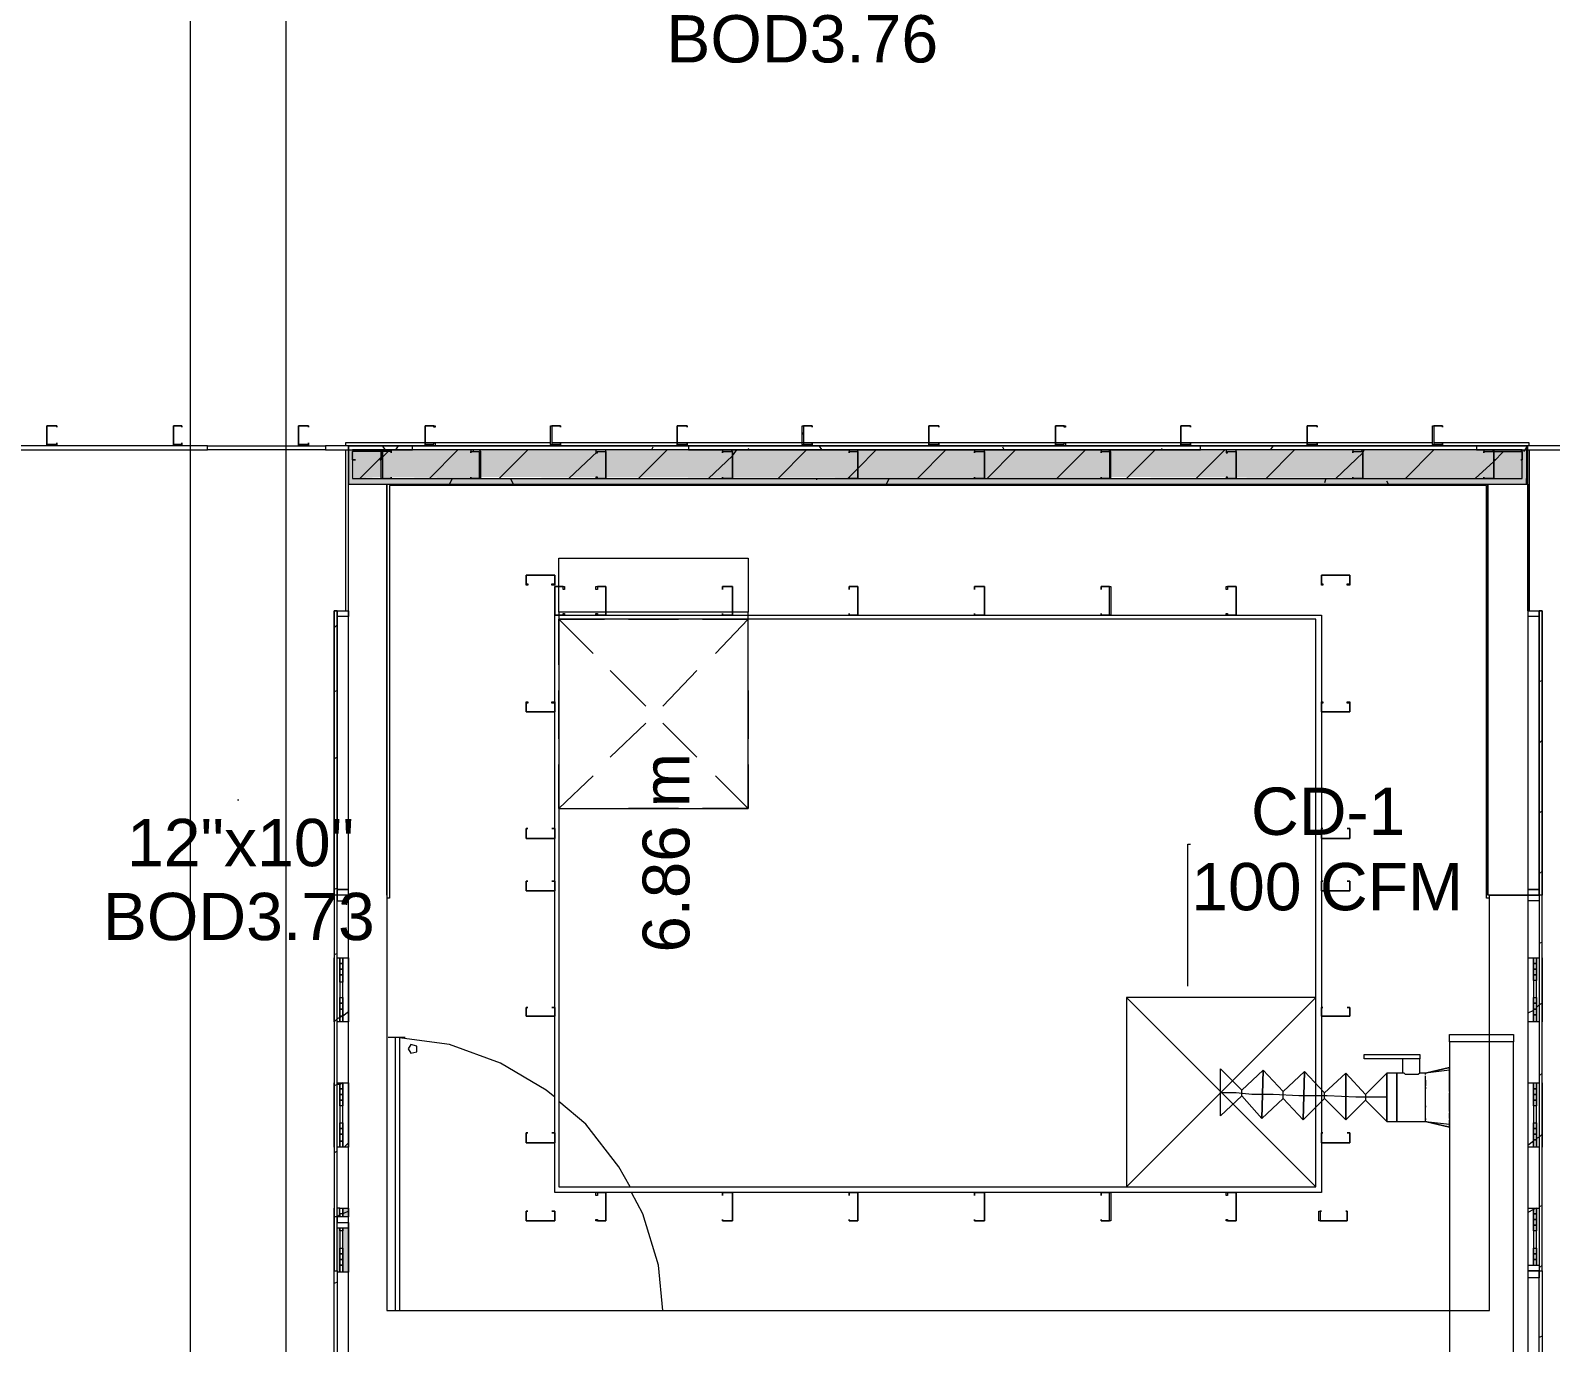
# Model space of a CAD drawing. Header units: metres. Extents: x 39 to 278, y -7 to 151.
# Drawn here: x 95.277 to 100.175, y 20.484 to 24.712 of the extents above; entities that cross this region are included whole.
import ezdxf

# ---------------------------------------------------------------- set-up
doc = ezdxf.new("R2010")
doc.units = ezdxf.units.M
doc.layers.add('HVAC - Ductos', color=5, linetype='Continuous', lineweight=50)
doc.layers.add('PDF_Geometry', color=7, linetype='Continuous', true_color=0xaaaaaa)
doc.layers.add('PDF_Solid Fills', color=7, linetype='Continuous', true_color=0xffffff)
doc.layers.add('PDF_Text', color=7, linetype='Continuous')
doc.styles.add('PDF Helvetica', font='')
doc.styles.get('PDF Helvetica').set_extended_font_data('Helvetica')

msp = doc.modelspace()

# ---------------------------------------------------------------- hatches: boundary and pattern name
at = {"layer": 'PDF_Solid Fills', "lineweight": 0, "transparency": 33554559}
for points in [[(100.083, 23.3603), (100.083, 23.2686), (96.3155, 23.2686), (96.3155, 23.3603), (96.3018, 23.3603), (96.3018, 23.2503), (100.0968, 23.2503), (100.0968, 23.3603)], [(100.083, 23.2686), (100.083, 23.3603), (96.3155, 23.3603), (96.3201, 23.3557), (96.3201, 23.2686), (96.4072, 23.2732), (96.4118, 23.2732), (96.7234, 23.2686), (96.7234, 23.2732), (96.728, 23.2732), (98.7538, 23.2686), (98.7538, 23.2732), (98.7584, 23.2732)]]:
    msp.add_hatch(color=256, dxfattribs=at).paths.add_polyline_path(points)
h = msp.add_hatch(color=256, dxfattribs=at)
h.paths.add_polyline_path([(96.2742, 20.8898), (96.2742, 20.9174), (96.2651, 20.9174), (96.2651, 20.8898)])
h.paths.add_polyline_path([(96.2742, 20.8532), (96.2651, 20.8532), (96.2651, 20.7111), (96.2742, 20.7111)])
h = msp.add_hatch(color=256, dxfattribs=at)
h.paths.add_polyline_path([(96.2834, 20.8898), (96.3017, 20.8898), (96.3017, 20.9174), (96.2834, 20.9174)])
h.paths.add_polyline_path([(96.3017, 20.8532), (96.2834, 20.8532), (96.2834, 20.7111), (96.3017, 20.7111)])

# ---------------------------------------------------------------- linework, layer by layer
at = {"layer": 'HVAC - Ductos', "lineweight": 0}
for points in [[(96.1, 25.6703), (96.1, 17.6219), (95.793, 17.6219), (95.793, 25.6703)], [(96.9801, 22.8378), (96.9801, 23.0119), (97.5896, 23.0119), (97.5896, 22.8378)], [(98.8088, 20.9861), (99.4184, 20.9861), (99.4184, 21.5957), (98.8088, 21.5957)], [(100.0556, 19.8448), (100.0556, 21.4536), (99.8493, 21.4536), (99.8493, 19.8448), (100.0556, 19.8448), (100.106, 19.7256), (99.7989, 19.7256), (100.106, 19.7256), (100.106, 17.3744), (99.7989, 17.3744), (99.7989, 18.589), (99.7989, 18.5982), (99.7989, 18.621), (99.7989, 18.644), (99.7989, 18.6669), (99.7989, 18.676), (99.7989, 19.7256), (99.8493, 19.8448)], [(100.0556, 21.4536), (99.8493, 21.4536), (99.8493, 21.4765), (100.0556, 21.4765)], [(99.5743, 21.3986), (99.5743, 21.4123), (99.753, 21.4123), (99.753, 21.3986)], [(99.6476, 21.3528), (99.6476, 21.3482), (99.6476, 21.3436), (99.6476, 21.3298), (99.6476, 21.3115), (99.6476, 21.2932), (99.6476, 21.2748), (99.6476, 21.2565), (99.6476, 21.2382), (99.6476, 21.2198), (99.6476, 21.2107), (99.6476, 21.2015), (99.6476, 21.197), (99.6476, 21.2015), (99.6476, 21.2107), (99.6476, 21.2198), (99.6476, 21.2382), (99.6476, 21.2565), (99.6476, 21.2748), (99.6476, 21.2932), (99.6476, 21.3115), (99.6476, 21.3298), (99.6476, 21.3436), (99.6476, 21.3482)], [(99.7714, 21.3298), (99.7714, 21.3115)], [(99.7714, 21.307), (99.7714, 21.3024)], [(99.7714, 21.2473), (99.7714, 21.2427)], [(99.7714, 21.2061), (99.7714, 21.2015)]]:
    msp.add_lwpolyline(points, close=True, dxfattribs=at)
for points in [[(96.9801, 22.8149), (96.9801, 22.2053), (97.5896, 22.2053), (97.5896, 22.8378), (96.9801, 22.8378), (96.9801, 22.2053), (97.5896, 22.2053), (97.5896, 22.8149)], [(97.0901, 22.7049), (96.9801, 22.8149), (97.1268, 22.8149)], [(97.2046, 22.8149), (97.3651, 22.8149)], [(97.443, 22.8149), (97.5896, 22.8149)], [(97.2597, 22.5353), (97.1451, 22.6499)], [(97.4247, 22.3703), (97.3146, 22.4803)], [(97.5896, 22.2053), (97.4842, 22.3107)], [(95.9442, 22.2328), (95.9488, 22.2328)], [(99.006, 21.6324), (99.006, 22.0907), (99.0151, 22.0907)], [(98.8088, 21.5957), (99.4184, 20.9861)], [(99.4184, 21.5957), (98.8088, 20.9861)], [(99.1801, 21.2794), (99.1114, 21.2152), (99.1114, 21.3665), (99.1801, 21.2978), (99.2488, 21.3619), (99.2443, 21.2061), (99.1801, 21.2794), (99.1801, 21.2978)], [(99.313, 21.2702), (99.2443, 21.2061), (99.2488, 21.3619), (99.313, 21.2932), (99.3818, 21.3574), (99.3772, 21.2015), (99.313, 21.2702), (99.313, 21.2932)], [(99.446, 21.2702), (99.3772, 21.2015), (99.3818, 21.3574), (99.446, 21.2886), (99.5147, 21.3528), (99.5147, 21.2015), (99.446, 21.2702), (99.446, 21.2886)], [(99.5788, 21.2657), (99.5147, 21.2015), (99.5147, 21.3528), (99.5788, 21.284), (99.5788, 21.2657), (99.6476, 21.197), (99.6797, 21.197), (99.6797, 21.2015), (99.6797, 21.2107), (99.6797, 21.2198), (99.6797, 21.2382), (99.6797, 21.2565), (99.6797, 21.2748), (99.6797, 21.2932), (99.6797, 21.3115), (99.6797, 21.3298), (99.6797, 21.3436), (99.6797, 21.3482), (99.6797, 21.3528), (99.6476, 21.3528), (99.6476, 21.197), (99.6476, 21.3528), (99.5788, 21.284)], [(99.698, 21.3986), (99.698, 21.3528), (99.6797, 21.3528), (99.6797, 21.3482), (99.6797, 21.3436), (99.6797, 21.3298), (99.6797, 21.3115), (99.6797, 21.2932), (99.6797, 21.2748), (99.6797, 21.2565), (99.6797, 21.2382), (99.6797, 21.2198), (99.6797, 21.2107), (99.6797, 21.2015), (99.6797, 21.197), (99.7714, 21.197), (99.7714, 21.2015), (99.7714, 21.2061), (99.7714, 21.2107), (99.7714, 21.2198), (99.7714, 21.2382), (99.7714, 21.2565), (99.7714, 21.2748), (99.7714, 21.2932), (99.7714, 21.3115), (99.7714, 21.3298), (99.7714, 21.3436)], [(99.753, 21.3528), (99.7484, 21.3482), (99.7393, 21.3482), (99.7302, 21.3482), (99.721, 21.3482), (99.7118, 21.3482), (99.7072, 21.3482), (99.7026, 21.3528), (99.698, 21.3528)], [(99.7714, 21.3482), (99.7714, 21.3528), (99.753, 21.3528), (99.753, 21.3986), (99.7484, 21.3986), (99.7438, 21.3986), (99.7393, 21.3986), (99.7347, 21.3986), (99.7256, 21.3986), (99.721, 21.3986), (99.7118, 21.3986), (99.7072, 21.3986), (99.7026, 21.3986)], [(99.8493, 21.3711), (99.7714, 21.3528), (99.8493, 21.3711)], [(99.8493, 21.3619), (99.7714, 21.3528)], [(99.8493, 21.2932), (99.8493, 21.2978), (99.8493, 21.307), (99.8493, 21.3207), (99.8493, 21.3252), (99.8493, 21.3298), (99.8493, 21.3482), (99.8493, 21.3619), (99.8493, 21.3665), (99.8493, 21.3711), (99.8493, 21.3665)], [(99.8493, 21.3161), (99.8493, 21.3115)], [(99.6476, 21.2748), (99.5468, 21.2748), (99.4552, 21.2794), (99.3634, 21.2794), (99.281, 21.284), (99.2122, 21.284), (99.1618, 21.2886), (99.1251, 21.2886), (99.1114, 21.2886)], [(99.8493, 21.229), (99.8493, 21.2336), (99.8493, 21.2427), (99.8493, 21.2565), (99.8493, 21.2611), (99.8493, 21.2657), (99.8493, 21.2886)], [(99.8493, 21.2061), (99.8493, 21.2198), (99.8493, 21.2244)], [(99.8493, 21.1832), (99.8493, 21.1786), (99.7714, 21.197), (99.8493, 21.1786), (99.8493, 21.1832), (99.8493, 21.1878), (99.8493, 21.1924), (99.8493, 21.2015)], [(99.7714, 21.197), (99.8493, 21.1878)], [(99.8493, 21.197), (99.8493, 21.1924)]]:
    msp.add_lwpolyline(points, dxfattribs=at)
at = {"layer": 'PDF_Geometry', "lineweight": 0}
for points in [[(95.3301, 23.374), (95.3301, 23.3786), (95.3301, 23.4382), (95.3622, 23.4382), (95.3622, 23.4336), (95.3622, 23.4382), (95.3301, 23.4382), (95.3301, 23.3786), (95.3622, 23.3786), (95.3622, 23.3832), (95.3622, 23.374)], [(95.738, 23.374), (95.738, 23.3786), (95.738, 23.4382), (95.7655, 23.4382), (95.7655, 23.4336), (95.7655, 23.4382), (95.738, 23.4382), (95.738, 23.3786), (95.7655, 23.3786), (95.7655, 23.3832), (95.7655, 23.374)], [(96.1413, 23.374), (96.1413, 23.3786), (96.1413, 23.4382), (96.1734, 23.4382), (96.1734, 23.4336), (96.1734, 23.4382), (96.1413, 23.4382), (96.1413, 23.3786), (96.1734, 23.3786), (96.1734, 23.3832), (96.1734, 23.374)], [(96.5492, 23.374), (96.5492, 23.3786), (96.5492, 23.4382), (96.5813, 23.4382), (96.5813, 23.4336), (96.5768, 23.4336), (96.5768, 23.4382), (96.5492, 23.4382), (96.5492, 23.3786), (96.5768, 23.3786), (96.5768, 23.3832), (96.5813, 23.3832), (96.5813, 23.374)], [(96.9572, 23.374), (96.9526, 23.3786), (96.9526, 23.4382), (96.9572, 23.4382), (96.9847, 23.4382), (96.9847, 23.4336), (96.9847, 23.4382), (96.9572, 23.4382), (96.9572, 23.3786), (96.9847, 23.3786), (96.9847, 23.3832), (96.9847, 23.374)], [(97.3605, 23.374), (97.3605, 23.3786), (97.3605, 23.4382), (97.3926, 23.4382), (97.3926, 23.4336), (97.3926, 23.4382), (97.3605, 23.4382), (97.3605, 23.3786), (97.3926, 23.3786), (97.3926, 23.3832), (97.3926, 23.374)], [(97.7684, 23.374), (97.7638, 23.3786), (97.7638, 23.4382), (97.7684, 23.4382), (97.796, 23.4382), (97.796, 23.4336), (97.796, 23.4382), (97.7684, 23.4382), (97.7684, 23.3786), (97.796, 23.3786), (97.796, 23.3832), (97.796, 23.374)], [(98.1764, 23.374), (98.1718, 23.374), (98.1718, 23.3786), (98.1718, 23.4382), (98.1764, 23.4382), (98.2038, 23.4382), (98.2038, 23.4336), (98.2038, 23.4382), (98.1764, 23.4382), (98.1718, 23.4382), (98.1718, 23.3786), (98.1764, 23.3786), (98.2038, 23.3786), (98.2038, 23.3832), (98.2038, 23.374)], [(98.5797, 23.374), (98.5797, 23.3786), (98.5797, 23.4382), (98.6118, 23.4382), (98.6118, 23.4336), (98.6072, 23.4336), (98.6072, 23.4382), (98.5797, 23.4382), (98.5797, 23.3786), (98.6072, 23.3786), (98.6072, 23.3832), (98.6118, 23.3832), (98.6118, 23.374)], [(98.9876, 23.374), (98.983, 23.374), (98.983, 23.3786), (98.983, 23.4382), (98.9876, 23.4382), (99.0151, 23.4382), (99.0151, 23.4336), (99.0151, 23.4382), (98.9876, 23.4382), (98.983, 23.4382), (98.983, 23.3786), (98.9876, 23.3786), (99.0151, 23.3786), (99.0151, 23.3832), (99.0151, 23.374)], [(99.7989, 23.374), (99.7943, 23.3786), (99.7943, 23.4382), (99.7989, 23.4382), (99.8264, 23.4382), (99.8264, 23.4336), (99.8264, 23.4382), (99.7989, 23.4382), (99.7989, 23.3786), (99.8264, 23.3786), (99.8264, 23.3832), (99.8264, 23.374)], [(95.848, 23.374), (94.8396, 23.374), (94.8396, 23.3603), (95.848, 23.3603)], [(96.508, 23.374), (96.2284, 23.374), (96.2284, 23.3603), (96.508, 23.3603)], [(100.1014, 23.374), (96.3018, 23.374), (96.3018, 23.2503), (100.1014, 23.2503)], [(99.0472, 23.374), (97.3972, 23.374), (97.3972, 23.3603), (99.0472, 23.3603)], [(102.1272, 23.374), (99.9364, 23.374), (99.9364, 23.3603), (102.1272, 23.3603)], [(96.3155, 23.3557), (96.3201, 23.3603), (96.4072, 23.3603), (96.4072, 23.3557), (96.4072, 23.3282), (96.4026, 23.3282), (96.4072, 23.3282), (96.4072, 23.3557), (96.3201, 23.3557), (96.3155, 23.3557), (96.3155, 23.3282)], [(96.3247, 23.3282), (96.3155, 23.3282)], [(96.4118, 23.2686), (96.4072, 23.2686), (96.4072, 23.3557), (96.4118, 23.3603), (96.4392, 23.3603), (96.4392, 23.3511), (96.4392, 23.3557), (96.4118, 23.3557), (96.4118, 23.2686), (96.4392, 23.2686)], [(96.6959, 23.2686), (96.7234, 23.2686), (96.728, 23.2686), (96.728, 23.3557), (96.7234, 23.3603), (96.6959, 23.3603), (96.6959, 23.3511), (96.6959, 23.3557), (96.7234, 23.3557), (96.7234, 23.2686), (96.6959, 23.2686), (96.6959, 23.2732)], [(97.0992, 23.2686), (97.1314, 23.2686), (97.1314, 23.3557), (97.1314, 23.3603), (97.0992, 23.3603), (97.0992, 23.3511), (97.1038, 23.3511), (97.1038, 23.3557), (97.1314, 23.3557), (97.1314, 23.2686), (97.1038, 23.2686), (97.1038, 23.2732), (97.0992, 23.2732)], [(97.5072, 23.2686), (97.5347, 23.2686), (97.5392, 23.2686), (97.5392, 23.3557), (97.5347, 23.3603), (97.5072, 23.3603), (97.5072, 23.3511), (97.5072, 23.3557), (97.5347, 23.3557), (97.5392, 23.3557), (97.5392, 23.2686), (97.5347, 23.2686), (97.5072, 23.2686), (97.5072, 23.2732)], [(97.9151, 23.2686), (97.9426, 23.2686), (97.9426, 23.3557), (97.9426, 23.3603), (97.9151, 23.3603), (97.9151, 23.3511), (97.9151, 23.3557), (97.9426, 23.3557), (97.9426, 23.2686), (97.9151, 23.2686), (97.9151, 23.2732)], [(98.3184, 23.2686), (98.3505, 23.2686), (98.3505, 23.3557), (98.3505, 23.3603), (98.3184, 23.3603), (98.3184, 23.3511), (98.3184, 23.3557), (98.3505, 23.3557), (98.3505, 23.2686), (98.3184, 23.2686), (98.3184, 23.2732)], [(98.7264, 23.2686), (98.7538, 23.2686), (98.7584, 23.2686), (98.7584, 23.3557), (98.7538, 23.3557), (98.7538, 23.3603), (98.7264, 23.3603), (98.7264, 23.3511), (98.7264, 23.3557), (98.7538, 23.3557), (98.7538, 23.2686), (98.7264, 23.2686), (98.7264, 23.2732)], [(99.1297, 23.2686), (99.1618, 23.2686), (99.1618, 23.3557), (99.1618, 23.3603), (99.1297, 23.3603), (99.1297, 23.3511), (99.1343, 23.3511), (99.1343, 23.3557), (99.1618, 23.3557), (99.1618, 23.2686), (99.1343, 23.2686), (99.1343, 23.2732), (99.1297, 23.2732)], [(99.5376, 23.2686), (99.5652, 23.2686), (99.5697, 23.2686), (99.5697, 23.3557), (99.5652, 23.3603), (99.5376, 23.3603), (99.5376, 23.3511), (99.5376, 23.3557), (99.5652, 23.3557), (99.5697, 23.3557), (99.5697, 23.2686), (99.5652, 23.2686), (99.5376, 23.2686), (99.5376, 23.2732)], [(99.9593, 23.2686), (99.9868, 23.2686), (99.9914, 23.2686), (99.9914, 23.3557), (99.9868, 23.3603), (99.9593, 23.3603), (99.9593, 23.3511), (99.9593, 23.3557), (99.9868, 23.3557), (99.9914, 23.3557), (99.9914, 23.2686), (99.9868, 23.2686), (99.9593, 23.2686), (99.9593, 23.2732)], [(100.083, 23.3282), (100.083, 23.3557), (100.0784, 23.3603), (99.9914, 23.3603), (99.9914, 23.3557), (99.9914, 23.3282), (99.996, 23.3282), (99.9914, 23.3282), (99.9914, 23.3557), (100.0784, 23.3557), (100.083, 23.3557), (100.083, 23.3282), (100.0784, 23.3282)], [(96.4392, 23.2732), (96.4392, 23.2686)], [(96.4255, 21.9257), (96.4255, 23.2503)], [(99.973, 23.2503), (99.973, 21.9257)], [(96.8747, 22.957), (96.9618, 22.957), (96.9664, 22.957), (96.9664, 22.9249), (96.9572, 22.9249), (96.9572, 22.9294), (96.9664, 22.9294), (96.9664, 22.957), (96.9618, 22.957), (96.8747, 22.957), (96.8747, 22.9294), (96.8793, 22.9294), (96.8793, 22.9249), (96.8747, 22.9249)], [(96.9664, 22.8286), (96.9664, 22.8332), (96.9664, 22.9203), (96.9984, 22.9203), (96.9984, 22.9111), (96.9938, 22.9111), (96.9938, 22.9203), (96.9664, 22.9203), (96.9664, 22.8332), (96.9664, 22.8286), (96.9938, 22.8286), (96.9938, 22.8332), (96.9984, 22.8332), (96.9984, 22.8286)], [(97.0992, 22.8332), (97.1038, 22.8332), (97.1038, 22.8286), (97.1314, 22.8286), (97.1314, 22.8332), (97.1314, 22.9203), (97.1038, 22.9203), (97.1038, 22.9111), (97.0992, 22.9111), (97.0992, 22.9203), (97.1314, 22.9203), (97.1314, 22.8332), (97.1314, 22.8286), (97.0992, 22.8286)], [(97.5347, 22.8286), (97.5392, 22.8286), (97.5392, 22.8332), (97.5392, 22.9203), (97.5347, 22.9203), (97.5072, 22.9203), (97.5072, 22.9111), (97.5072, 22.9203), (97.5347, 22.9203), (97.5392, 22.9203), (97.5392, 22.8332), (97.5392, 22.8286), (97.5347, 22.8286), (97.5072, 22.8286)], [(97.9426, 22.8286), (97.9426, 22.8332), (97.9426, 22.9203), (97.9151, 22.9203), (97.9151, 22.9111), (97.9151, 22.9203), (97.9426, 22.9203), (97.9426, 22.8332), (97.9426, 22.8286), (97.9151, 22.8286)], [(98.3505, 22.8286), (98.3505, 22.8332), (98.3505, 22.9203), (98.3184, 22.9203), (98.3184, 22.9111), (98.3184, 22.9203), (98.3505, 22.9203), (98.3505, 22.8332), (98.3505, 22.8286), (98.3184, 22.8286)], [(98.7538, 22.8286), (98.7538, 22.8332), (98.7538, 22.9203), (98.7264, 22.9203), (98.7264, 22.9111), (98.7264, 22.9203), (98.7538, 22.9203), (98.7584, 22.9203), (98.7584, 22.8332), (98.7584, 22.8286), (98.7538, 22.8286), (98.7264, 22.8286)], [(99.1297, 22.8332), (99.1343, 22.8332), (99.1343, 22.8286), (99.1618, 22.8286), (99.1618, 22.8332), (99.1618, 22.9203), (99.1343, 22.9203), (99.1343, 22.9111), (99.1297, 22.9111), (99.1297, 22.9203), (99.1618, 22.9203), (99.1618, 22.8332), (99.1618, 22.8286), (99.1297, 22.8286)], [(99.5193, 22.9249), (99.5193, 22.9294), (99.5284, 22.9294), (99.5284, 22.957), (99.5238, 22.957), (99.4368, 22.957), (99.4368, 22.9294), (99.4414, 22.9294), (99.4414, 22.9249), (99.4368, 22.9249), (99.4368, 22.957), (99.5238, 22.957), (99.5284, 22.957), (99.5284, 22.9249)], [(96.3018, 22.824), (96.2651, 22.824), (96.2651, 22.8424), (96.3018, 22.8424)], [(96.9664, 20.9677), (96.9664, 20.9861), (96.9664, 22.8149), (96.9664, 22.8286), (99.4368, 22.8286), (99.4368, 22.8149), (99.4368, 20.9861), (99.4368, 20.9677)], [(97.5072, 22.8332), (97.5072, 22.8286)], [(97.9151, 22.8332), (97.9151, 22.8286)], [(98.3184, 22.8332), (98.3184, 22.8286)], [(98.7264, 22.8332), (98.7264, 22.8286)], [(96.9801, 20.9861), (99.4184, 20.9861), (99.4184, 22.8149), (96.9801, 22.8149)], [(96.8793, 22.549), (96.8793, 22.5444), (96.8747, 22.5444), (96.8747, 22.5169), (96.9618, 22.5169), (96.9664, 22.5169), (96.9664, 22.5444), (96.9572, 22.5444), (96.9572, 22.549), (96.9664, 22.549), (96.9664, 22.5169), (96.9618, 22.5169), (96.8747, 22.5169), (96.8747, 22.549)], [(99.5284, 22.5169), (99.5238, 22.5169), (99.4368, 22.5169), (99.4368, 22.549), (99.4414, 22.549), (99.4414, 22.5444), (99.4368, 22.5444), (99.4368, 22.5169), (99.5238, 22.5169), (99.5284, 22.5169), (99.5284, 22.5444), (99.5193, 22.5444), (99.5193, 22.549), (99.5284, 22.549)], [(96.8747, 22.109), (96.9618, 22.109), (96.9664, 22.109), (96.9664, 22.1411), (96.9572, 22.1411), (96.9664, 22.1411), (96.9664, 22.109), (96.9618, 22.109), (96.8747, 22.109), (96.8747, 22.1411)], [(96.8793, 22.1411), (96.8747, 22.1411)], [(99.5284, 22.109), (99.5238, 22.109), (99.4368, 22.109), (99.4368, 22.1411), (99.4414, 22.1411), (99.4368, 22.1411), (99.4368, 22.109), (99.5238, 22.109), (99.5284, 22.109), (99.5284, 22.1411)], [(99.5193, 22.1411), (99.5284, 22.1411)], [(96.3018, 21.944), (96.2651, 21.944)], [(96.8747, 21.944), (96.8747, 21.9394), (96.9618, 21.9394), (96.9664, 21.9394), (96.9664, 21.944), (96.9664, 21.9715), (96.9572, 21.9715), (96.9664, 21.9715), (96.9664, 21.944), (96.9664, 21.9394), (96.9618, 21.9394), (96.8747, 21.9394), (96.8747, 21.944), (96.8747, 21.9715)], [(96.8793, 21.9715), (96.8747, 21.9715)], [(99.4368, 21.944), (99.4368, 21.9394), (99.5238, 21.9394), (99.5284, 21.9394), (99.5284, 21.944), (99.5284, 21.9715), (99.5193, 21.9715), (99.5284, 21.9715), (99.5284, 21.944), (99.5284, 21.9394), (99.5238, 21.9394), (99.4368, 21.9394), (99.4368, 21.944), (99.4368, 21.9715)], [(99.4414, 21.9715), (99.4368, 21.9715)], [(96.2742, 21.7057), (96.2742, 21.724), (96.2834, 21.724), (96.2834, 21.7057)], [(96.2834, 21.6873), (96.2742, 21.6873), (96.2742, 21.7057), (96.2834, 21.7057)], [(96.2834, 21.724), (96.3018, 21.724), (96.3018, 21.5177), (96.2834, 21.5177)], [(100.1289, 21.724), (100.1289, 21.7057), (100.1197, 21.7057), (100.1197, 21.724)], [(100.1289, 21.7057), (100.1289, 21.6873), (100.1197, 21.6873), (100.1197, 21.7057)], [(96.2834, 21.669), (96.2742, 21.669), (96.2742, 21.6873), (96.2834, 21.6873)], [(96.2834, 21.6461), (96.2742, 21.6461), (96.2742, 21.669), (96.2834, 21.669)], [(100.1289, 21.6873), (100.1289, 21.669), (100.1197, 21.669), (100.1197, 21.6873)], [(100.1289, 21.669), (100.1289, 21.6507), (100.1197, 21.6507), (100.1197, 21.669)], [(96.2834, 21.5774), (96.2742, 21.5774), (96.2742, 21.5957), (96.2834, 21.5957)], [(96.2742, 21.559), (96.2742, 21.5774), (96.2834, 21.5774), (96.2834, 21.559)], [(96.2742, 21.5361), (96.2742, 21.559), (96.2834, 21.559), (96.2834, 21.5361)], [(96.8747, 21.5361), (96.9618, 21.5361), (96.9664, 21.5361), (96.9664, 21.5636), (96.9572, 21.5636), (96.9664, 21.5636), (96.9664, 21.5361), (96.9618, 21.5361), (96.8747, 21.5361), (96.8747, 21.5636)], [(96.8793, 21.5636), (96.8747, 21.5636)], [(99.4368, 21.5361), (99.5238, 21.5361), (99.5284, 21.5361), (99.5284, 21.5636), (99.5193, 21.5636), (99.5284, 21.5636), (99.5284, 21.5361), (99.5238, 21.5361), (99.4368, 21.5361), (99.4368, 21.5636)], [(99.4414, 21.5636), (99.4368, 21.5636)], [(100.1289, 21.5957), (100.1289, 21.5774), (100.1197, 21.5774), (100.1197, 21.5957)], [(100.1197, 21.5774), (100.1289, 21.5774), (100.1289, 21.559), (100.1197, 21.559)], [(100.1197, 21.559), (100.1289, 21.559), (100.1289, 21.5407), (100.1197, 21.5407)], [(96.2834, 21.5361), (96.2834, 21.5177), (96.2742, 21.5177), (96.2742, 21.5361)], [(100.1197, 21.5177), (100.1197, 21.5407), (100.1289, 21.5407), (100.1289, 21.5177)], [(96.4942, 21.4307), (96.5034, 21.4169), (96.5218, 21.4215), (96.5218, 21.4398), (96.5034, 21.4444)], [(96.2742, 21.3024), (96.2742, 21.3207), (96.2834, 21.3207), (96.2834, 21.3024)], [(100.1289, 21.3207), (100.1289, 21.3024), (100.1197, 21.3024), (100.1197, 21.3207)], [(96.2834, 21.284), (96.2742, 21.284), (96.2742, 21.3024), (96.2834, 21.3024)], [(96.2834, 21.2657), (96.2742, 21.2657), (96.2742, 21.284), (96.2834, 21.284)], [(96.2834, 21.2473), (96.2742, 21.2473), (96.2742, 21.2657), (96.2834, 21.2657)], [(100.1289, 21.3024), (100.1289, 21.284), (100.1197, 21.284), (100.1197, 21.3024)], [(100.1289, 21.284), (100.1289, 21.2657), (100.1197, 21.2657), (100.1197, 21.284)], [(100.1289, 21.2657), (100.1289, 21.2473), (100.1197, 21.2473), (100.1197, 21.2657)], [(96.2834, 21.174), (96.2742, 21.174), (96.2742, 21.1924), (96.2834, 21.1924)], [(96.2742, 21.1557), (96.2742, 21.174), (96.2834, 21.174), (96.2834, 21.1557)], [(96.8747, 21.1282), (96.9618, 21.1282), (96.9664, 21.1282), (96.9664, 21.1602), (96.9572, 21.1602), (96.9664, 21.1602), (96.9664, 21.1282), (96.9618, 21.1282), (96.8747, 21.1282), (96.8747, 21.1602)], [(96.8793, 21.1602), (96.8747, 21.1602)], [(99.4368, 21.1282), (99.5238, 21.1282), (99.5284, 21.1282), (99.5284, 21.1602), (99.5193, 21.1602), (99.5284, 21.1602), (99.5284, 21.1282), (99.5238, 21.1282), (99.4368, 21.1282), (99.4368, 21.1602)], [(99.4414, 21.1602), (99.4368, 21.1602)], [(100.1289, 21.1924), (100.1289, 21.174), (100.1197, 21.174), (100.1197, 21.1924)], [(100.1197, 21.174), (100.1289, 21.174), (100.1289, 21.1557), (100.1197, 21.1557)], [(96.2742, 21.1328), (96.2742, 21.1557), (96.2834, 21.1557), (96.2834, 21.1328)], [(96.2834, 21.1328), (96.2834, 21.1144), (96.2742, 21.1144), (96.2742, 21.1328)], [(97.0992, 20.8807), (97.1038, 20.8807), (97.1038, 20.8761), (97.1314, 20.8761), (97.1314, 20.8807), (97.1314, 20.9677), (97.1038, 20.9677), (97.1038, 20.9586), (97.0992, 20.9586), (97.0992, 20.9677), (97.1314, 20.9677), (97.1314, 20.8807), (97.1314, 20.8761), (97.0992, 20.8761)], [(97.5347, 20.8761), (97.5392, 20.8761), (97.5392, 20.8807), (97.5392, 20.9677), (97.5347, 20.9677), (97.5072, 20.9677), (97.5072, 20.9586), (97.5072, 20.9677), (97.5347, 20.9677), (97.5392, 20.9677), (97.5392, 20.8807), (97.5392, 20.8761), (97.5347, 20.8761), (97.5072, 20.8761)], [(97.9426, 20.8761), (97.9426, 20.8807), (97.9426, 20.9677), (97.9151, 20.9677), (97.9151, 20.9586), (97.9151, 20.9677), (97.9426, 20.9677), (97.9426, 20.8807), (97.9426, 20.8761), (97.9151, 20.8761)], [(98.3505, 20.8761), (98.3505, 20.8807), (98.3505, 20.9677), (98.3184, 20.9677), (98.3184, 20.9586), (98.3184, 20.9677), (98.3505, 20.9677), (98.3505, 20.8807), (98.3505, 20.8761), (98.3184, 20.8761)], [(98.7538, 20.8761), (98.7538, 20.8807), (98.7538, 20.9677), (98.7264, 20.9677), (98.7264, 20.9586), (98.7264, 20.9677), (98.7538, 20.9677), (98.7584, 20.9677), (98.7584, 20.8807), (98.7584, 20.8761), (98.7538, 20.8761), (98.7264, 20.8761)], [(99.1297, 20.8807), (99.1343, 20.8807), (99.1343, 20.8761), (99.1618, 20.8761), (99.1618, 20.8807), (99.1618, 20.9677), (99.1343, 20.9677), (99.1343, 20.9586), (99.1297, 20.9586), (99.1297, 20.9677), (99.1618, 20.9677), (99.1618, 20.8807), (99.1618, 20.8761), (99.1297, 20.8761)], [(96.3018, 20.8532), (96.2651, 20.8532), (96.2651, 20.8715), (96.3018, 20.8715)], [(96.8747, 20.8807), (96.8747, 20.8761), (96.9618, 20.8761), (96.9664, 20.8761), (96.9664, 20.8807), (96.9664, 20.9082), (96.9572, 20.9082), (96.9664, 20.9082), (96.9664, 20.8807), (96.9664, 20.8761), (96.9618, 20.8761), (96.8747, 20.8761), (96.8747, 20.8807), (96.8747, 20.9082)], [(96.8793, 20.9082), (96.8747, 20.9082)], [(97.5072, 20.8807), (97.5072, 20.8761)], [(97.9151, 20.8807), (97.9151, 20.8761)], [(98.3184, 20.8807), (98.3184, 20.8761)], [(98.7264, 20.8807), (98.7264, 20.8761)], [(99.4368, 20.9082), (99.4322, 20.9082), (99.4322, 20.8807), (99.4322, 20.8761), (99.5193, 20.8761), (99.5193, 20.8807), (99.5193, 20.9082), (99.5147, 20.9082), (99.5193, 20.9082), (99.5193, 20.8807), (99.5193, 20.8761), (99.4322, 20.8761), (99.4276, 20.8761), (99.4276, 20.8807), (99.4276, 20.9082)], [(100.1289, 20.899), (100.1289, 20.8807), (100.1197, 20.8807), (100.1197, 20.899)], [(100.1289, 20.8807), (100.1289, 20.8623), (100.1197, 20.8623), (100.1197, 20.8807)], [(100.1289, 20.8623), (100.1289, 20.844), (100.1197, 20.844), (100.1197, 20.8623)], [(96.2834, 20.7706), (96.2742, 20.7706), (96.2742, 20.789), (96.2834, 20.789)], [(96.2742, 20.7524), (96.2742, 20.7706), (96.2834, 20.7706), (96.2834, 20.7524)], [(100.1289, 20.789), (100.1289, 20.7706), (100.1197, 20.7706), (100.1197, 20.789)], [(100.1197, 20.7706), (100.1289, 20.7706), (100.1289, 20.7524), (100.1197, 20.7524)], [(96.2742, 20.734), (96.2742, 20.7524), (96.2834, 20.7524), (96.2834, 20.734)], [(96.2834, 20.734), (96.2834, 20.7111), (96.2742, 20.7111), (96.2742, 20.734)]]:
    msp.add_lwpolyline(points, close=True, dxfattribs=at)
for points in [[(95.3301, 23.4382), (95.3301, 23.4382)], [(95.3301, 23.4382), (95.3301, 23.4382)], [(95.3622, 23.4336), (95.3622, 23.4336)], [(95.738, 23.4382), (95.738, 23.4382)], [(95.738, 23.4382), (95.738, 23.4382)], [(95.7655, 23.4336), (95.7655, 23.4336)], [(96.1413, 23.4382), (96.1413, 23.4382)], [(96.1413, 23.4382), (96.1413, 23.4382)], [(96.1734, 23.4336), (96.1734, 23.4336)], [(96.5492, 23.4382), (96.5492, 23.4382)], [(96.5492, 23.4382), (96.5492, 23.4382)], [(96.9572, 23.4382), (96.9572, 23.4382)], [(96.9847, 23.4336), (96.9847, 23.4336)], [(97.3605, 23.4382), (97.3605, 23.4382)], [(97.3605, 23.4382), (97.3605, 23.4382)], [(97.3926, 23.4336), (97.3926, 23.4336)], [(97.7684, 23.4382), (97.7684, 23.4382)], [(97.796, 23.4336), (97.796, 23.4336)], [(98.2038, 23.4336), (98.2038, 23.4336)], [(98.5797, 23.4382), (98.5797, 23.4382)], [(98.5797, 23.4382), (98.5797, 23.4382)], [(99.0151, 23.4336), (99.0151, 23.4336)], [(99.4184, 23.374), (99.391, 23.374), (99.391, 23.3786), (99.391, 23.4382), (99.423, 23.4382), (99.423, 23.4336), (99.423, 23.4382), (99.391, 23.4382), (99.391, 23.3786), (99.423, 23.3786), (99.423, 23.3832), (99.423, 23.374)], [(99.391, 23.4382), (99.391, 23.4382)], [(99.391, 23.4382), (99.391, 23.4382)], [(99.423, 23.4336), (99.423, 23.4336)], [(99.7989, 23.4382), (99.7989, 23.4382)], [(99.8264, 23.4336), (99.8264, 23.4336)], [(94.5509, 23.374), (94.8396, 23.374), (94.8396, 23.3603), (95.848, 23.3603)], [(95.3301, 23.3786), (95.3301, 23.3786)], [(95.3622, 23.3832), (95.3622, 23.3832)], [(95.738, 23.3786), (95.738, 23.3786)], [(95.7655, 23.3832), (95.7655, 23.3832)], [(96.2284, 23.3603), (95.848, 23.3603), (95.848, 23.374), (96.2284, 23.374), (96.2284, 23.3603), (96.508, 23.3603)], [(96.1413, 23.3786), (96.1413, 23.3786)], [(96.1734, 23.3832), (96.1734, 23.3832)], [(96.9526, 23.3832), (96.5492, 23.3832), (96.2926, 23.3832), (96.2926, 23.374)], [(96.3018, 23.2686), (96.3018, 23.374), (100.0968, 23.374), (100.1014, 23.374), (100.0968, 23.374), (100.0968, 23.2686)], [(96.3018, 23.374), (96.3018, 23.374)], [(96.4209, 23.3603), (96.4118, 23.374)], [(96.4622, 23.374), (96.453, 23.3603)], [(96.508, 23.374), (97.3605, 23.374)], [(96.5492, 23.3786), (96.5492, 23.3786)], [(99.7943, 23.3832), (99.391, 23.3832), (98.983, 23.3832), (98.5797, 23.3832), (98.1718, 23.3832), (97.7684, 23.3832), (97.3605, 23.3832), (96.9572, 23.3832)], [(96.9572, 23.3786), (96.9572, 23.3786)], [(96.9847, 23.3832), (96.9847, 23.3832)], [(97.2826, 23.3694), (97.278, 23.3603)], [(97.3605, 23.3786), (97.3605, 23.3786)], [(97.3926, 23.3832), (97.3926, 23.3832)], [(97.3926, 23.374), (97.3972, 23.374)], [(97.4705, 23.374), (97.4659, 23.374)], [(97.5942, 23.3603), (97.5896, 23.3649)], [(97.7684, 23.3786), (97.7684, 23.3786)], [(97.796, 23.3832), (97.796, 23.3832)], [(97.828, 23.3603), (97.8188, 23.374)], [(98.2038, 23.3832), (98.2038, 23.3832)], [(98.4147, 23.3603), (98.4101, 23.3694)], [(98.5797, 23.3786), (98.5797, 23.3786)], [(98.9234, 23.3649), (98.9188, 23.3603)], [(99.0151, 23.3832), (99.0151, 23.3832)], [(99.9364, 23.374), (99.0472, 23.374), (99.0426, 23.374)], [(99.281, 23.374), (99.2718, 23.3603)], [(99.391, 23.3786), (99.391, 23.3786)], [(99.423, 23.3832), (99.423, 23.3832)], [(100.106, 23.374), (100.106, 23.3832), (99.7989, 23.3832)], [(99.7989, 23.3786), (99.7989, 23.3786)], [(99.8264, 23.3832), (99.8264, 23.3832)], [(99.9364, 23.3603), (102.1272, 23.3603), (102.1272, 23.374), (103.0165, 23.374), (103.0165, 23.3603), (105.1247, 23.3603), (106.0142, 23.3603)], [(100.0968, 23.3694), (100.0922, 23.3603), (100.0876, 23.3557)], [(96.2926, 23.3603), (96.2926, 22.8424), (96.3018, 22.8424), (96.3018, 23.3603), (96.3018, 23.2686), (96.3018, 23.2503), (100.0968, 23.2503), (100.0968, 23.2686), (100.1014, 23.2686), (100.1014, 23.3603), (100.0968, 23.3603)], [(96.3155, 23.3282), (96.3155, 23.2686), (100.083, 23.2686), (100.083, 23.3603), (96.3155, 23.3603)], [(96.3247, 23.3282), (96.3247, 23.3282)], [(96.4026, 23.3282), (96.4026, 23.3282)], [(96.4072, 23.3557), (96.4072, 23.3557)], [(96.4118, 23.3557), (96.4118, 23.3557)], [(96.4392, 23.3511), (96.4392, 23.3511)], [(97.3972, 23.3603), (99.0472, 23.3603)], [(100.106, 23.3603), (100.106, 22.8424), (100.1014, 22.8424), (100.1014, 23.3603)], [(96.4118, 23.2686), (96.4118, 23.2686)], [(96.4392, 23.2732), (96.4392, 23.2732)], [(96.6364, 23.2686), (96.6272, 23.2503)], [(96.8334, 23.2503), (96.8242, 23.2686)], [(97.8097, 23.2686), (97.8097, 23.264)], [(98.0434, 23.2686), (98.0342, 23.2503)], [(99.4506, 23.2686), (99.446, 23.2549)], [(96.3018, 14.386), (96.2651, 14.386), (96.2651, 14.4043), (96.3018, 14.4043), (96.3018, 14.386), (96.3018, 14.1293), (96.3018, 15.4768), (96.3018, 15.6006), (96.3018, 21.9257), (96.2651, 21.9257), (96.2651, 21.9074), (96.3018, 21.9074), (96.3018, 21.9257), (96.3018, 23.2503), (96.4255, 23.2503)], [(99.9776, 21.9165), (99.9684, 21.9165), (99.9684, 23.2457), (96.4347, 23.2457), (96.4347, 21.9165), (96.4255, 21.9165)], [(96.5676, 23.2503), (99.8952, 23.2503)], [(99.6522, 23.2503), (99.6476, 23.2594)], [(99.973, 23.2503), (100.1014, 23.2503), (100.1014, 21.9257), (99.973, 21.9257)], [(96.8747, 22.957), (96.8747, 22.957)], [(96.8747, 22.957), (96.8747, 22.957)], [(96.9664, 22.9203), (96.9664, 22.9203)], [(96.9664, 22.9203), (96.9664, 22.9203)], [(97.1314, 22.9203), (97.1314, 22.9203)], [(97.1314, 22.9203), (97.1314, 22.9203)], [(97.9426, 22.9203), (97.9426, 22.9203)], [(97.9426, 22.9203), (97.9426, 22.9203)], [(98.3505, 22.9203), (98.3505, 22.9203)], [(98.3505, 22.9203), (98.3505, 22.9203)], [(98.7538, 22.9203), (98.7538, 22.9203)], [(99.1618, 22.9203), (99.1618, 22.9203)], [(99.1618, 22.9203), (99.1618, 22.9203)], [(99.4368, 22.957), (99.4368, 22.957)], [(99.4368, 22.957), (99.4368, 22.957)], [(97.5072, 22.9111), (97.5072, 22.9111)], [(97.9151, 22.9111), (97.9151, 22.9111)], [(98.3184, 22.9111), (98.3184, 22.9111)], [(98.7264, 22.9111), (98.7264, 22.9111)], [(96.2651, 22.8424), (96.2559, 22.8424), (96.2559, 21.9257), (96.2559, 22.8424), (96.2651, 22.8424), (96.2651, 21.9257), (96.2559, 21.9257)], [(96.3018, 21.9257), (96.2651, 21.9257), (96.2651, 21.944), (96.2651, 22.824)], [(97.5072, 22.8332), (97.5072, 22.8332)], [(97.9151, 22.8332), (97.9151, 22.8332)], [(98.3184, 22.8332), (98.3184, 22.8332)], [(98.7264, 22.8332), (98.7264, 22.8332)], [(100.1014, 22.8424), (100.138, 22.8424), (100.138, 22.824), (100.1014, 22.824)], [(100.138, 22.824), (100.138, 21.944), (100.1014, 21.944), (100.138, 21.944), (100.138, 21.9257), (100.138, 22.8424), (100.1472, 22.8424), (100.1472, 21.9257), (100.1472, 22.8424), (100.138, 22.8424)], [(100.138, 22.8424), (100.138, 22.8424)], [(96.2651, 22.7965), (96.2559, 22.7873)], [(96.2651, 22.5857), (96.2559, 22.5811)], [(100.1472, 22.6177), (100.138, 22.6132)], [(96.8747, 22.5169), (96.8747, 22.5169)], [(96.8747, 22.5169), (96.8747, 22.5169)], [(99.4368, 22.5169), (99.4368, 22.5169)], [(99.4368, 22.5169), (99.4368, 22.5169)], [(100.1472, 22.4253), (100.138, 22.4161)], [(96.2651, 22.3703), (96.2559, 22.3657)], [(100.1472, 22.1961), (100.138, 22.1915)], [(96.2651, 22.1594), (96.2559, 22.1594)], [(96.8793, 22.1411), (96.8793, 22.1411)], [(96.9572, 22.1411), (96.9572, 22.1411)], [(99.4414, 22.1411), (99.4414, 22.1411)], [(99.5193, 22.1411), (99.5193, 22.1411)], [(96.8747, 22.109), (96.8747, 22.109)], [(96.8747, 22.109), (96.8747, 22.109)], [(99.4368, 22.109), (99.4368, 22.109)], [(99.4368, 22.109), (99.4368, 22.109)], [(100.1472, 22.0036), (100.138, 21.9944)], [(96.2651, 21.9486), (96.2559, 21.944)], [(96.8793, 21.9715), (96.8793, 21.9715)], [(96.9572, 21.9715), (96.9572, 21.9715)], [(99.4414, 21.9715), (99.4414, 21.9715)], [(99.5193, 21.9715), (99.5193, 21.9715)], [(96.2559, 19.4369), (96.2559, 20.7156), (96.2651, 20.7156), (96.2651, 21.9257), (96.2559, 21.9257), (96.2559, 20.7156), (96.2651, 20.7156), (96.2651, 19.4369)], [(96.3018, 21.9257), (96.3018, 21.9257)], [(96.4255, 21.9257), (96.4255, 21.9257)], [(96.4255, 21.9257), (96.4255, 20.5873), (99.9776, 20.5873), (99.9776, 21.9257), (100.1014, 21.9257), (100.1014, 15.6006), (100.138, 15.6006), (100.1014, 15.6006)], [(100.1472, 20.7156), (100.1472, 21.9257), (100.138, 21.9257), (100.138, 20.7156), (100.138, 20.6927), (100.1014, 20.6927)], [(100.1472, 21.9257), (100.138, 21.9257), (100.138, 21.9074), (100.1014, 21.9074)], [(100.1014, 21.9257), (100.138, 21.9257), (100.1014, 21.9257)], [(100.1472, 21.7744), (100.138, 21.7698)], [(96.2651, 21.7378), (96.2559, 21.7332)], [(96.3018, 21.5498), (96.2834, 21.5361), (96.2742, 21.5315), (96.2651, 21.5269), (96.2559, 21.5177), (96.2559, 21.724)], [(96.2651, 21.724), (96.2742, 21.724), (96.2742, 21.5177), (96.2651, 21.5177)], [(100.1014, 21.724), (100.1197, 21.724), (100.1197, 21.5177), (100.1014, 21.5177)], [(100.138, 21.5177), (100.1289, 21.5177), (100.1289, 21.724), (100.138, 21.724)], [(100.1472, 21.724), (100.1472, 21.5177)], [(96.8793, 21.5636), (96.8793, 21.5636)], [(96.9572, 21.5636), (96.9572, 21.5636)], [(99.4414, 21.5636), (99.4414, 21.5636)], [(99.5193, 21.5636), (99.5193, 21.5636)], [(100.1197, 21.5544), (100.1014, 21.5452)], [(100.1472, 21.5774), (100.138, 21.5728), (100.1289, 21.5636)], [(96.8747, 21.5361), (96.8747, 21.5361)], [(96.8747, 21.5361), (96.8747, 21.5361)], [(99.4368, 21.5361), (99.4368, 21.5361)], [(99.4368, 21.5361), (99.4368, 21.5361)], [(96.4851, 21.4674), (96.4301, 21.4674)], [(96.453, 20.5873), (96.453, 21.4674)], [(96.9664, 21.2748), (96.9388, 21.2978), (96.7922, 21.3848), (96.6272, 21.4444), (96.4576, 21.4674)], [(96.4668, 21.4674), (96.4668, 20.5873)], [(100.1472, 21.3528), (100.138, 21.3436)], [(96.2834, 21.3207), (96.3018, 21.3207), (96.3018, 21.1144), (96.2834, 21.1144), (96.2834, 21.3207), (96.2742, 21.3161), (96.2651, 21.3161), (96.2559, 21.3115)], [(96.2559, 21.1144), (96.2559, 21.3207)], [(96.2651, 21.3207), (96.2742, 21.3207), (96.2742, 21.1144), (96.2651, 21.1144)], [(100.1014, 21.3207), (100.1197, 21.3207), (100.1197, 21.1144), (100.1014, 21.1144)], [(100.138, 21.1144), (100.1289, 21.1144), (100.1289, 21.3207), (100.138, 21.3207)], [(100.1472, 21.3207), (100.1472, 21.1144)], [(97.2092, 20.9861), (97.1726, 21.0502), (97.0672, 21.1878), (96.9801, 21.2611)], [(96.8793, 21.1602), (96.8793, 21.1602)], [(96.9572, 21.1602), (96.9572, 21.1602)], [(99.4414, 21.1602), (99.4414, 21.1602)], [(99.5193, 21.1602), (99.5193, 21.1602)], [(96.3018, 21.1282), (96.288, 21.1144)], [(96.8747, 21.1282), (96.8747, 21.1282)], [(96.8747, 21.1282), (96.8747, 21.1282)], [(99.4368, 21.1282), (99.4368, 21.1282)], [(99.4368, 21.1282), (99.4368, 21.1282)], [(100.1197, 21.1373), (100.1289, 21.1373), (100.1289, 21.1144), (100.1197, 21.1144), (100.1197, 21.1373), (100.1197, 21.1557), (100.1289, 21.1557), (100.1289, 21.1373), (100.1197, 21.1373), (100.1197, 21.1328), (100.1014, 21.119)], [(100.1472, 21.1557), (100.138, 21.1465), (100.1289, 21.1419)], [(96.2651, 21.1007), (96.2559, 21.0961)], [(97.1314, 20.9677), (97.1314, 20.9677)], [(97.1314, 20.9677), (97.1314, 20.9677)], [(97.3146, 20.5873), (97.3009, 20.734), (97.2505, 20.899), (97.2138, 20.9677)], [(97.9426, 20.9677), (97.9426, 20.9677)], [(97.9426, 20.9677), (97.9426, 20.9677)], [(98.3505, 20.9677), (98.3505, 20.9677)], [(98.3505, 20.9677), (98.3505, 20.9677)], [(98.7538, 20.9677), (98.7538, 20.9677)], [(99.1618, 20.9677), (99.1618, 20.9677)], [(99.1618, 20.9677), (99.1618, 20.9677)], [(96.2559, 20.7111), (96.2559, 20.9174)], [(96.3018, 20.9082), (96.2834, 20.899), (96.2742, 20.899), (96.2742, 20.8898), (96.2742, 20.9174), (96.2651, 20.9174)], [(96.2834, 20.899), (96.2742, 20.899), (96.2742, 20.9174), (96.2834, 20.9174), (96.2834, 20.899), (96.2834, 20.8898), (96.2834, 20.9174), (96.3018, 20.9174), (96.3018, 20.8898), (96.2651, 20.8898), (96.2651, 20.8715), (96.3018, 20.8715), (96.3018, 20.8898)], [(97.5072, 20.9586), (97.5072, 20.9586)], [(97.9151, 20.9586), (97.9151, 20.9586)], [(98.3184, 20.9586), (98.3184, 20.9586)], [(98.7264, 20.9586), (98.7264, 20.9586)], [(100.1472, 19.4644), (100.138, 19.4552), (100.138, 19.4369), (100.1014, 19.4369), (100.138, 19.4369), (100.138, 20.7156), (100.1472, 20.7156), (100.1472, 20.9174)], [(100.1289, 20.9174), (100.1289, 20.899), (100.1197, 20.899), (100.1197, 20.9174), (100.1289, 20.9174), (100.1197, 20.9128), (100.1014, 20.9036)], [(100.1014, 20.9174), (100.1197, 20.9174), (100.1197, 20.734), (100.1197, 20.7524), (100.1289, 20.7524), (100.1289, 20.734), (100.1289, 20.9174), (100.138, 20.9174)], [(100.1289, 20.9174), (100.1289, 20.9174)], [(100.1472, 20.9265), (100.138, 20.922)], [(96.2742, 20.8944), (96.2651, 20.8898), (96.2559, 20.8898)], [(96.8793, 20.9082), (96.8793, 20.9082)], [(96.9572, 20.9082), (96.9572, 20.9082)], [(97.5072, 20.8807), (97.5072, 20.8807)], [(97.9151, 20.8807), (97.9151, 20.8807)], [(98.3184, 20.8807), (98.3184, 20.8807)], [(98.7264, 20.8807), (98.7264, 20.8807)], [(99.4368, 20.9082), (99.4368, 20.9082)], [(99.5147, 20.9082), (99.5147, 20.9082)], [(96.3018, 20.8532), (96.3018, 20.7111), (96.2834, 20.7111), (96.2834, 20.8532), (96.2834, 20.844), (96.2742, 20.844), (96.2742, 20.8532), (96.2742, 20.7111), (96.2651, 20.7111)], [(100.1014, 20.734), (100.138, 20.734), (100.138, 20.7156), (100.1014, 20.7156), (100.138, 20.7156), (100.1472, 20.7156), (100.1472, 19.4369), (100.138, 19.4369), (100.138, 18.1582), (100.1472, 18.1582), (100.1472, 16.8794), (100.138, 16.8794), (100.138, 15.6052), (100.1472, 15.6052), (100.1472, 16.8794), (100.138, 16.8794), (100.138, 16.861), (100.1014, 16.861)], [(100.1472, 20.734), (100.138, 20.7248)], [(96.2651, 20.679), (96.2559, 20.6744)], [(100.1472, 20.5048), (100.138, 20.5002)]]:
    msp.add_lwpolyline(points, dxfattribs=at)
at = {"layer": 'PDF_Geometry', "color": 254, "lineweight": 0, "true_color": 0xd2d2d2}
for points in [[(97.7638, 23.4107), (97.7684, 23.4153)], [(97.7914, 23.4382), (97.7914, 23.4382)], [(95.738, 23.3924), (95.738, 23.397)], [(96.7051, 23.3557), (96.7051, 23.3603)], [(99.5697, 23.3236), (99.5697, 23.3236)], [(100.083, 23.3373), (100.083, 23.3373)], [(97.1176, 23.2686), (97.1176, 23.2686)], [(97.1314, 23.2824), (97.1314, 23.2824)], [(97.5392, 23.3053), (97.5392, 23.3053)], [(99.1297, 23.2686), (99.1343, 23.2686)], [(99.1618, 23.3007), (99.1618, 23.3007)]]:
    msp.add_lwpolyline(points, dxfattribs=at)
at = {"layer": 'PDF_Geometry', "color": 254, "lineweight": 0, "true_color": 0xd4d4d4}
for points in [[(96.3384, 23.2686), (96.4072, 23.3373)], [(96.4118, 23.3373), (96.4301, 23.3557)], [(96.563, 23.2686), (96.6546, 23.3603)], [(96.7876, 23.2686), (96.8793, 23.3603)], [(97.0122, 23.2686), (97.1038, 23.3557)], [(97.2368, 23.2686), (97.3284, 23.3603)], [(97.4614, 23.2686), (97.5392, 23.3419), (97.553, 23.3603)], [(97.686, 23.2686), (97.7776, 23.3603)], [(97.9105, 23.2686), (97.9426, 23.3007), (98.0022, 23.3603)], [(98.1351, 23.2686), (98.2268, 23.3603)], [(98.3597, 23.2686), (98.4514, 23.3603)], [(98.5842, 23.2686), (98.676, 23.3603)], [(98.8088, 23.2686), (98.9006, 23.3603)], [(99.0334, 23.2686), (99.1251, 23.3603)], [(99.258, 23.2686), (99.3497, 23.3603)], [(99.4826, 23.2686), (99.5697, 23.3511), (99.5743, 23.3603)], [(99.7072, 23.2686), (99.7989, 23.3603)], [(99.9318, 23.2686), (99.9914, 23.3236), (100.0234, 23.3557)]]:
    msp.add_lwpolyline(points, dxfattribs=at)
at = {"layer": 'PDF_Geometry', "color": 8, "lineweight": 0, "true_color": 0x808080}
for points in [[(96.9801, 22.6682), (96.9801, 22.8149), (97.1268, 22.8149)], [(97.2046, 22.8149), (97.3651, 22.8149)], [(97.443, 22.8149), (97.5896, 22.8149)], [(97.5896, 22.6682), (97.5896, 22.8149), (97.4842, 22.7049)], [(97.4247, 22.6499), (97.3146, 22.5353)], [(96.9801, 22.4298), (96.9801, 22.5857)], [(97.5896, 22.5857), (97.5896, 22.4298)], [(97.2597, 22.4803), (97.1451, 22.3703)], [(96.9801, 22.2053), (96.9801, 22.3473)], [(97.5896, 22.3473), (97.5896, 22.2053), (97.443, 22.2053)], [(97.0901, 22.3107), (96.9801, 22.2053), (97.1268, 22.2053)], [(97.3651, 22.2053), (97.2046, 22.2053)]]:
    msp.add_lwpolyline(points, dxfattribs=at)

# ---------------------------------------------------------------- texts
at = {"layer": 'PDF_Text', "lineweight": 0, "char_height": 0.15247, "attachment_point": 4, "style": 'PDF Helvetica'}
for s, insert in [('BOD3.76', (97.3258, 24.6841)), ('CD-1', (99.2096, 22.1953)), ('12"x10"', (95.5886, 22.0944)), ('100 CFM', (99.0171, 21.9523)), ('BOD3.73', (95.5107, 21.8561))]:
    msp.add_mtext(s, dxfattribs=dict(at, insert=insert))
at = {"layer": 'PDF_Text', "lineweight": 0, "insert": (97.326, 21.7411), "char_height": 0.15059, "attachment_point": 4, "rotation": 90, "style": 'PDF Helvetica'}
msp.add_mtext('6.86 m', dxfattribs=at)

doc.saveas('drawing.dxf')
